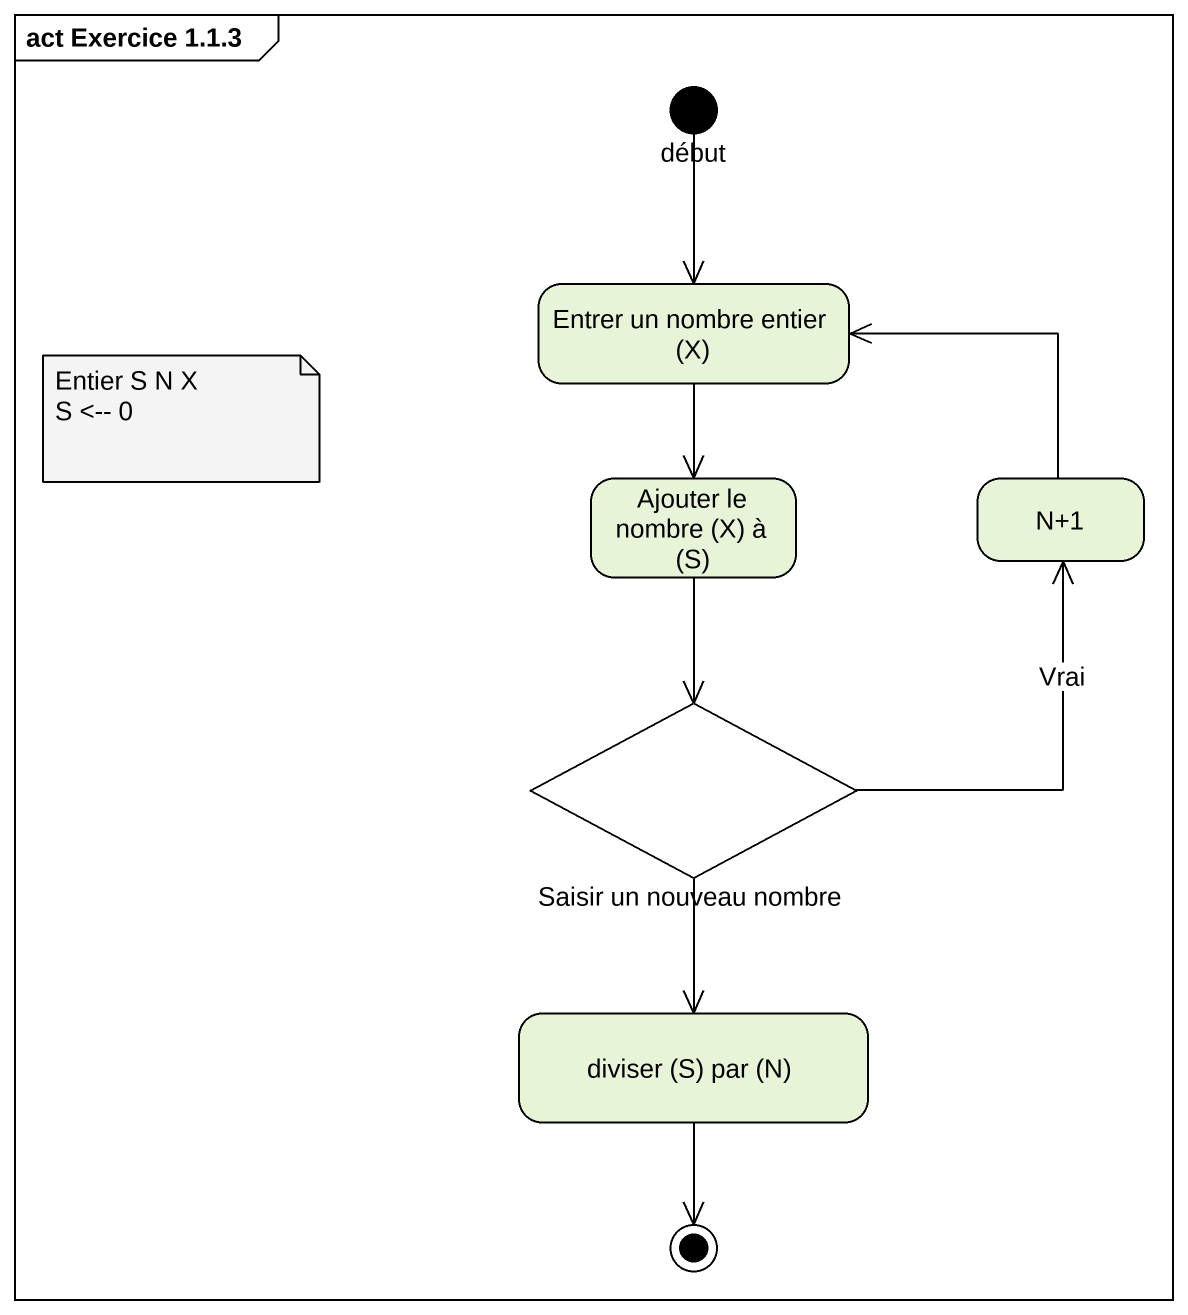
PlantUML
@startuml
mainframe act Exercice 1.1.3
hide empty description
state début <<start>>
state "Entrer un nombre entier (X)" as Entrer_un_nombre_entier_X
state "Ajouter le nombre (X) à (S)" as Ajouter_le_nombre_X_à_S
state "N+1" as N_1
state "Saisir un nouveau nombre" as Saisir_un_nouveau_nombre <<choice>>
state "diviser (S) par (N)" as diviser_S_par_N
début --> Entrer_un_nombre_entier_X
Entrer_un_nombre_entier_X --> Ajouter_le_nombre_X_à_S
Ajouter_le_nombre_X_à_S --> Saisir_un_nouveau_nombre
N_1 -left-> Entrer_un_nombre_entier_X
Saisir_un_nouveau_nombre -up-> N_1 : Vrai
Saisir_un_nouveau_nombre --> diviser_S_par_N
diviser_S_par_N --> [*]
note as N1
  Entier S N X
  S <-- 0
end note
@enduml
